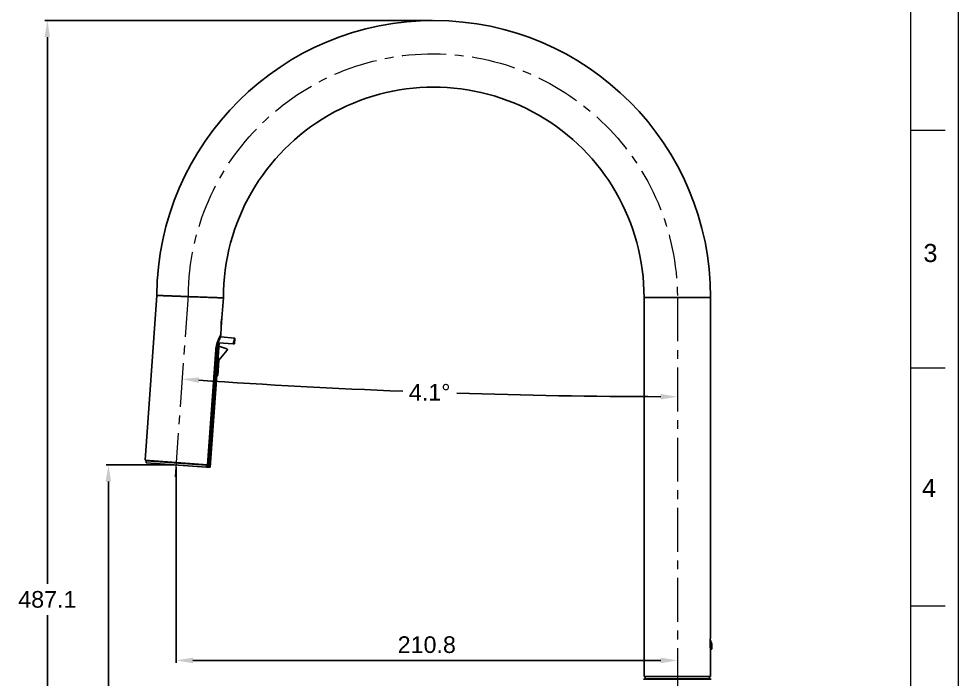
# Model space of a CAD drawing. Header units: inches. Extents: x 6332 to 6926, y -3179 to -2339.
# Drawn here: x 6530.5 to 6925.7, y -2790 to -2512.2 of the extents above; entities that cross this region are included whole.
import ezdxf

# ---------------------------------------------------------------- set-up
doc = ezdxf.new("R2010")
doc.units = ezdxf.units.IN
doc.header["$LTSCALE"] = 4.84
doc.header["$MEASUREMENT"] = 0
doc.header["$PDMODE"] = 3
doc.header["$PDSIZE"] = 0.3125
doc.linetypes.add('CENTERX2', pattern=[20.32, 12.7, -2.54, 2.54, -2.54])
doc.layers.get('0').update_dxf_attribs({"linetype": 'CONTINUOUS', "lineweight": 13})
doc.layers.get('Defpoints').update_dxf_attribs({"color": 3, "linetype": 'CONTINUOUS'})
doc.layers.add('CENTER', color=1, linetype='CENTERX2', lineweight=15)
doc.styles.get("Standard").update_dxf_attribs({"font": 'arial.ttf'})
doc.dimstyles.new('사본(2) DIMSTYLE_1', dxfattribs={"dimtxt": 7, "dimasz": 7, "dimexe": 1, "dimexo": 1, "dimgap": 3, "dimtad": 1, "dimtih": 1, "dimtoh": 1, "dimdec": 1, "dimdsep": 46, "dimtxsty": 'Standard', "dimcen": 0, "dimclrd": 3, "dimclre": 3, "dimclrt": 4, "dimadec": 1, "dimazin": 0, "dimtp": 0.3, "dimtm": 0.3, "dimtfac": 1, "dimtdec": 1, "dimtofl": 0, "dimtmove": 0, "dimatfit": 3, "dimfxl": 1, "dimtolj": 1, "dimtzin": 0, "dimarcsym": 0})

# ---------------------------------------------------------------- blocks, each defined once
blk = doc.blocks.new('*D31')
at = {"color": 3, "lineweight": -2, "transparency": 16777216}
for p, q in [((6704.47, -2512.93), (6541.49, -2512.93)), ((6542.49, -2519.93), (6542.49, -2749.9)), ((6542.49, -2993.03), (6542.49, -2763.05)), ((6777.79, -3000.03), (6541.49, -3000.03))]:
    blk.add_line(p, q, dxfattribs=at)
at = {"color": 3, "transparency": 16777216}
for points in [[(6541.32, -2519.93), (6543.65, -2519.93), (6542.49, -2512.93)], [(6541.32, -2993.03), (6543.65, -2993.03), (6542.49, -3000.03)]]:
    blk.add_solid(points, dxfattribs=at)
at = {"layer": 'Defpoints', "color": 0, "transparency": 16777216}
for p in [(6705.47, -2512.93), (6542.49, -3000.03), (6778.79, -3000.03)]:
    blk.add_point(p, dxfattribs=at)
at = {"color": 4, "transparency": 16777216, "insert": (6542.49, -2756.48), "char_height": 7, "attachment_point": 5}
blk.add_mtext('\\A1;487.1', dxfattribs=at)
blk = doc.blocks.new('*D32')
at = {"color": 3, "lineweight": -2, "transparency": 16777216}
for start, end in [(266.04152, 267.72846), (268.17547, 269.86243)]:
    blk.add_arc((6807.54, 244.3), 2915.49, start, end, dxfattribs=at)
at = {"color": 3, "transparency": 16777216}
for points in [[(6606.19, -2665.4), (6606.35, -2663.07), (6599.29, -2663.74)], [(6800.54, -2670.02), (6800.54, -2672.35), (6807.54, -2671.19)]]:
    blk.add_solid(points, dxfattribs=at)
at = {"layer": 'Defpoints', "color": 0, "transparency": 16777216}
for p in [(6601.81, -2628.62), (6807.54, -2629.43), (6668.64, -2667.88), (6596.35, -2704.86), (6807.54, -3136.73)]:
    blk.add_point(p, dxfattribs=at)
at = {"color": 4, "transparency": 16777216, "insert": (6703.35, -2669.33), "char_height": 7, "attachment_point": 5}
blk.add_mtext('\\A1;4.1°', dxfattribs=at)
blk = doc.blocks.new('*D33')
at = {"color": 3, "lineweight": -2, "transparency": 16777216}
for p, q in [((6596.7, -2700.87), (6596.7, -2783.12)), ((6603.7, -2782.12), (6800.54, -2782.12))]:
    blk.add_line(p, q, dxfattribs=at)
at = {"color": 3, "transparency": 16777216}
for points in [[(6603.7, -2780.95), (6603.7, -2783.29), (6596.7, -2782.12)], [(6800.54, -2780.95), (6800.54, -2783.29), (6807.54, -2782.12)]]:
    blk.add_solid(points, dxfattribs=at)
at = {"layer": 'Defpoints', "color": 0, "transparency": 16777216}
for p in [(6596.7, -2699.87), (6807.54, -2782.12), (6807.54, -2782.12)]:
    blk.add_point(p, dxfattribs=at)
at = {"color": 4, "transparency": 16777216, "insert": (6702.12, -2775.54), "char_height": 7, "attachment_point": 5}
blk.add_mtext('\\A1;210.8', dxfattribs=at)
blk = doc.blocks.new('*D34')
at = {"color": 3, "lineweight": -2, "transparency": 16777216}
for p, q in [((6595.7, -2699.87), (6567.17, -2699.87)), ((6568.17, -2706.87), (6568.17, -2843.37)), ((6568.17, -2993.03), (6568.17, -2856.52)), ((6595.7, -3000.03), (6567.17, -3000.03))]:
    blk.add_line(p, q, dxfattribs=at)
at = {"color": 3, "transparency": 16777216}
for points in [[(6567, -2706.87), (6569.34, -2706.87), (6568.17, -2699.87)], [(6567, -2993.03), (6569.34, -2993.03), (6568.17, -3000.03)]]:
    blk.add_solid(points, dxfattribs=at)
at = {"layer": 'Defpoints', "color": 0, "transparency": 16777216}
for p in [(6596.7, -2699.87), (6568.17, -3000.03), (6596.7, -3000.03)]:
    blk.add_point(p, dxfattribs=at)
at = {"color": 4, "transparency": 16777216, "insert": (6568.17, -2849.95), "char_height": 7, "attachment_point": 5}
blk.add_mtext('\\A1;300.2', dxfattribs=at)

msp = doc.modelspace()

# ---------------------------------------------------------------- linework, layer by layer
at = {"color": 7, "linetype": 'Continuous'}
for p, q in [((6925.69, -2339.1), (6925.69, -3179.1)), ((6905.69, -3159.1), (6905.69, -2359.1)), ((6905.69, -2559.1), (6920.22, -2559.1)), ((6905.69, -2659.1), (6920.22, -2659.1)), ((6905.69, -2759.1), (6920.22, -2759.1))]:
    msp.add_line(p, q, dxfattribs=at)
at = {"lineweight": -3, "extrusion": (-1, -2.22045e-16, 0)}
for p, q in [((6588.54, -2628.57), (6583.58, -2697.93)), ((6616.54, -2629.61), (6615.94, -2637.94)), ((6793.54, -2788.93), (6793.54, -2629.43)), ((6821.54, -2629.43), (6793.54, -2629.43)), ((6821.54, -2629.43), (6821.54, -2772.18)), ((6615.65, -2642.02), (6615.93, -2638.13)), ((6615.43, -2645.07), (6615.64, -2642.22)), ((6615.36, -2646.06), (6615.43, -2645.07)), ((6621.35, -2646.49), (6615.36, -2646.06)), ((6621.17, -2648.99), (6621.35, -2646.49)), ((6609.91, -2699.81), (6613.37, -2651.44)), ((6609.96, -2700.82), (6613.52, -2651.2)), ((6610.41, -2700.85), (6613.97, -2651.23)), ((6614.08, -2650.99), (6610.51, -2700.86)), ((6614.74, -2648.53), (6610.99, -2700.89)), ((6614.5, -2648.51), (6620.69, -2648.95)), ((6614.63, -2649.99), (6618.06, -2651.08)), ((6618.2, -2651.56), (6614.66, -2655.82)), ((6620.69, -2648.95), (6621.17, -2648.99)), ((6614.66, -2655.82), (6614.2, -2662.24)), ((6614.2, -2662.24), (6613.76, -2662.21)), ((6583.58, -2697.93), (6609.91, -2699.81)), ((6584.06, -2698.16), (6584, -2698.96)), ((6609.4, -2700.78), (6584, -2698.96)), ((6609.46, -2699.98), (6584.06, -2698.16)), ((6584.37, -2697.98), (6584.36, -2698.18)), ((6597.54, -2698.93), (6597.53, -2699.13)), ((6609.12, -2699.96), (6609.14, -2699.76)), ((6609.46, -2699.98), (6609.4, -2700.78)), ((6609.4, -2700.78), (6609.96, -2700.82)), ((6609.96, -2700.82), (6610.41, -2700.85)), ((6610.41, -2700.85), (6610.51, -2700.86)), ((6610.99, -2700.89), (6610.51, -2700.86)), ((6821.49, -2777.43), (6821.84, -2777.43)), ((6821.54, -2788.93), (6821.54, -2777.68)), ((6821.84, -2777.43), (6821.84, -2775.19)), ((6822.04, -2777.23), (6822.04, -2775.17)), ((6807.54, -2790.03), (6793.29, -2790.03)), ((6821.54, -2788.93), (6793.54, -2788.93)), ((6794.05, -2789.93), (6794.05, -2788.93)), ((6794.05, -2789.93), (6821.04, -2789.93)), ((6795.19, -2789.93), (6795.19, -2790.03)), ((6807.54, -2789.93), (6807.54, -2790.03)), ((6807.54, -2790.03), (6821.79, -2790.03)), ((6819.89, -2790.03), (6819.89, -2789.93)), ((6821.04, -2789.93), (6821.04, -2788.93))]:
    msp.add_line(p, q, dxfattribs=at)
at = {"lineweight": -3, "extrusion": (0, 0, -1)}
for radius, start in [(116.5, 0.4226), (88.5, 359.8812)]:
    msp.add_arc((-6705.04, -2629.43), radius, start, 180, dxfattribs=at)
at = {"lineweight": -3}
for centre, radius, start, end in [((6617.97, -2651.37), 0.3, 320.2486, 72.3808), ((6821.84, -2777.23), 0.2, 270, 0), ((6821.84, -2775.17), 0.2, 0, 22.3323)]:
    msp.add_arc(centre, radius, start, end, dxfattribs=at)
msp.add_ellipse((6821.84, -2775.17), major_axis=(-0.2, 0), ratio=0.104082, start_param=1.570796, end_param=3.141818, dxfattribs=at)
for points, knots in [([(6588.54, -2628.57), (6588.54, -2628.57), (6588.57, -2628.57), (6588.65, -2628.57), (6588.72, -2628.57), (6588.9, -2628.58), (6589.01, -2628.59), (6589.18, -2628.59), (6589.23, -2628.59), (6589.28, -2628.6), (6589.32, -2628.6), (6589.34, -2628.6), (6589.44, -2628.6), (6589.52, -2628.61), (6589.78, -2628.62), (6589.98, -2628.62), (6590.41, -2628.64), (6590.64, -2628.65), (6591.02, -2628.66), (6591.16, -2628.67), (6591.36, -2628.68), (6591.43, -2628.68), (6591.57, -2628.69), (6591.64, -2628.69), (6592.01, -2628.7), (6592.32, -2628.72), (6592.96, -2628.74), (6593.3, -2628.75), (6594, -2628.78), (6594.37, -2628.79), (6594.85, -2628.81), (6594.95, -2628.82), (6595.09, -2628.82), (6595.14, -2628.82), (6595.24, -2628.83), (6595.48, -2628.84), (6595.73, -2628.85), (6596.34, -2628.87), (6597.16, -2628.9), (6598.02, -2628.93), (6598.68, -2628.96), (6598.9, -2628.97), (6599.23, -2628.98), (6599.35, -2628.99), (6599.57, -2628.99), (6599.69, -2629), (6600.25, -2629.02), (6600.7, -2629.04), (6601.39, -2629.06), (6601.62, -2629.07), (6601.96, -2629.08), (6602.14, -2629.09), (6602.32, -2629.1), (6602.4, -2629.1), (6602.43, -2629.1), (6602.44, -2629.1), (6602.45, -2629.1), (6602.48, -2629.1), (6602.51, -2629.1), (6602.54, -2629.11)], [0, 0, 0, 0, 0.0625, 0.0625, 0.125, 0.125, 0.1875, 0.1875, 0.203125, 0.210937, 0.210937, 0.21875, 0.21875, 0.25, 0.25, 0.3125, 0.3125, 0.375, 0.375, 0.40625, 0.40625, 0.421875, 0.421875, 0.4375, 0.4375, 0.5, 0.5, 0.5625, 0.5625, 0.625, 0.625, 0.640625, 0.640625, 0.648437, 0.648437, 0.65625, 0.6875, 0.6875, 0.75, 0.8125, 0.8125, 0.84375, 0.84375, 0.859375, 0.859375, 0.875, 0.875, 0.9375, 0.9375, 0.96875, 0.96875, 0.984375, 0.992187, 0.994141, 0.995117, 0.995117, 0.996094, 0.996094, 1, 1, 1, 1]), ([(6602.54, -2629.11), (6602.57, -2629.11), (6602.6, -2629.11), (6602.63, -2629.11), (6602.64, -2629.11), (6602.65, -2629.11), (6602.68, -2629.11), (6602.76, -2629.11), (6602.94, -2629.12), (6603.34, -2629.14), (6603.69, -2629.15), (6604.37, -2629.17), (6604.82, -2629.19), (6605.72, -2629.22), (6606.16, -2629.24), (6606.82, -2629.26), (6607.04, -2629.27), (6607.47, -2629.29), (6607.69, -2629.3), (6608.32, -2629.32), (6608.74, -2629.33), (6609.54, -2629.36), (6609.93, -2629.38), (6610.5, -2629.4), (6610.69, -2629.4), (6610.97, -2629.41), (6611.1, -2629.42), (6611.24, -2629.42), (6611.33, -2629.43), (6611.38, -2629.43), (6611.78, -2629.44), (6612.12, -2629.45), (6612.76, -2629.48), (6613.07, -2629.49), (6613.65, -2629.51), (6613.92, -2629.52), (6614.24, -2629.53), (6614.3, -2629.53), (6614.43, -2629.54), (6614.49, -2629.54), (6614.67, -2629.54), (6614.78, -2629.55), (6615.1, -2629.56), (6615.49, -2629.57), (6615.8, -2629.58), (6616, -2629.59), (6616.06, -2629.59), (6616.15, -2629.6), (6616.17, -2629.6), (6616.21, -2629.6), (6616.22, -2629.6), (6616.25, -2629.6), (6616.26, -2629.6), (6616.36, -2629.6), (6616.43, -2629.61), (6616.52, -2629.61), (6616.54, -2629.61), (6616.54, -2629.61)], [0, 0, 0, 0, 0.003906, 0.003906, 0.004883, 0.004883, 0.005859, 0.007812, 0.015625, 0.03125, 0.0625, 0.0625, 0.125, 0.125, 0.1875, 0.1875, 0.21875, 0.21875, 0.25, 0.25, 0.3125, 0.3125, 0.375, 0.375, 0.40625, 0.40625, 0.421875, 0.429687, 0.429687, 0.4375, 0.4375, 0.5, 0.5, 0.5625, 0.5625, 0.625, 0.625, 0.640625, 0.640625, 0.65625, 0.65625, 0.6875, 0.6875, 0.75, 0.8125, 0.8125, 0.84375, 0.84375, 0.859375, 0.859375, 0.867188, 0.867188, 0.875, 0.875, 0.9375, 0.9375, 1, 1, 1, 1]), ([(6615.62, -2640.07), (6615.63, -2640), (6615.64, -2639.86), (6615.66, -2639.65), (6615.67, -2639.51), (6615.68, -2639.43), (6615.69, -2639.41), (6615.69, -2639.38), (6615.69, -2639.36), (6615.7, -2639.31), (6615.7, -2639.28), (6615.72, -2639.12), (6615.74, -2639), (6615.77, -2638.85), (6615.77, -2638.82), (6615.78, -2638.77), (6615.78, -2638.74), (6615.8, -2638.66), (6615.82, -2638.56), (6615.84, -2638.42), (6615.86, -2638.33), (6615.87, -2638.27), (6615.87, -2638.26), (6615.88, -2638.22), (6615.88, -2638.2), (6615.9, -2638.15), (6615.91, -2638.09), (6615.92, -2638.05), (6615.92, -2638.02), (6615.93, -2638.01), (6615.93, -2637.99), (6615.93, -2637.98), (6615.94, -2637.96), (6615.94, -2637.94), (6615.94, -2637.94), (6615.94, -2637.94)], [0, 0, 0, 0, 0.06252, 0.125039, 0.187559, 0.187559, 0.203188, 0.203188, 0.218818, 0.218818, 0.250078, 0.250078, 0.375117, 0.375117, 0.406377, 0.406377, 0.437637, 0.437637, 0.500156, 0.562676, 0.625195, 0.625195, 0.656455, 0.656455, 0.687715, 0.687715, 0.750234, 0.812754, 0.812754, 0.844014, 0.844014, 0.875273, 0.875273, 0.937793, 1, 1, 1, 1]), ([(6615.65, -2640.07), (6615.66, -2639.94), (6615.67, -2639.81), (6615.69, -2639.63), (6615.7, -2639.57), (6615.71, -2639.48), (6615.71, -2639.45), (6615.72, -2639.39), (6615.72, -2639.36), (6615.74, -2639.21), (6615.76, -2639.1), (6615.78, -2638.97), (6615.78, -2638.94), (6615.79, -2638.89), (6615.79, -2638.86), (6615.8, -2638.79), (6615.81, -2638.74), (6615.84, -2638.61), (6615.85, -2638.53), (6615.87, -2638.44), (6615.87, -2638.43), (6615.88, -2638.39), (6615.88, -2638.38), (6615.89, -2638.33), (6615.9, -2638.28), (6615.91, -2638.24), (6615.91, -2638.21), (6615.92, -2638.2), (6615.92, -2638.18), (6615.92, -2638.18), (6615.93, -2638.15), (6615.93, -2638.13), (6615.93, -2638.13), (6615.93, -2638.13), (6615.93, -2638.13)], [0, 0, 0, 0, 0.124981, 0.124981, 0.187472, 0.187472, 0.218717, 0.218717, 0.249963, 0.249963, 0.374944, 0.374944, 0.406189, 0.406189, 0.437435, 0.437435, 0.499925, 0.499925, 0.624907, 0.624907, 0.656152, 0.656152, 0.687397, 0.687397, 0.749888, 0.812378, 0.812378, 0.843624, 0.843624, 0.874869, 0.874869, 0.99985, 0.99985, 1, 1, 1, 1]), ([(6615.94, -2637.94), (6615.94, -2637.94), (6615.94, -2637.94), (6615.94, -2637.96), (6615.93, -2637.97)], [0, 0, 0, 0, 0.51533, 1, 1, 1, 1]), ([(6615.64, -2642.22), (6615.64, -2642.22), (6615.64, -2642.22), (6615.63, -2642.19), (6615.63, -2642.15), (6615.63, -2642.13), (6615.63, -2642.12), (6615.63, -2642.11), (6615.63, -2642.1), (6615.63, -2642.09), (6615.62, -2642.07), (6615.62, -2642), (6615.62, -2641.94), (6615.61, -2641.84), (6615.61, -2641.82), (6615.61, -2641.78), (6615.61, -2641.76), (6615.6, -2641.69), (6615.6, -2641.59), (6615.59, -2641.44), (6615.59, -2641.32), (6615.59, -2641.24), (6615.59, -2641.21), (6615.59, -2641.14), (6615.59, -2641.11), (6615.59, -2641.02), (6615.59, -2640.89), (6615.59, -2640.76), (6615.59, -2640.66), (6615.6, -2640.63), (6615.6, -2640.56), (6615.6, -2640.52), (6615.6, -2640.42), (6615.61, -2640.28), (6615.62, -2640.14), (6615.62, -2640.07)], [0, 0, 0, 0, 0.0625, 0.125, 0.1875, 0.1875, 0.203125, 0.203125, 0.21875, 0.21875, 0.25, 0.25, 0.375, 0.375, 0.40625, 0.40625, 0.4375, 0.4375, 0.5, 0.5625, 0.625, 0.625, 0.65625, 0.65625, 0.6875, 0.6875, 0.75, 0.8125, 0.8125, 0.84375, 0.84375, 0.875, 0.875, 0.9375, 1, 1, 1, 1]), ([(6615.65, -2642.02), (6615.65, -2642.02), (6615.65, -2642.02), (6615.65, -2642.01), (6615.65, -2642.01), (6615.65, -2642.01), (6615.65, -2642), (6615.65, -2641.99), (6615.65, -2641.96), (6615.64, -2641.92), (6615.64, -2641.86), (6615.64, -2641.85), (6615.64, -2641.82), (6615.64, -2641.81), (6615.64, -2641.76), (6615.63, -2641.7), (6615.63, -2641.62), (6615.63, -2641.56), (6615.63, -2641.54), (6615.62, -2641.5), (6615.62, -2641.47), (6615.62, -2641.36), (6615.62, -2641.26), (6615.62, -2641.1), (6615.62, -2641.05), (6615.62, -2640.96), (6615.62, -2640.93), (6615.62, -2640.88), (6615.62, -2640.85), (6615.62, -2640.7), (6615.63, -2640.58), (6615.63, -2640.42), (6615.63, -2640.39), (6615.64, -2640.33), (6615.64, -2640.29), (6615.64, -2640.2), (6615.65, -2640.13), (6615.65, -2640.07)], [0, 0, 0, 0, 0.061757, 0.061757, 0.077394, 0.077394, 0.093032, 0.124307, 0.124307, 0.249406, 0.249406, 0.28068, 0.28068, 0.311955, 0.311955, 0.374505, 0.437054, 0.437054, 0.468329, 0.468329, 0.499604, 0.499604, 0.624703, 0.624703, 0.687252, 0.687252, 0.718527, 0.718527, 0.749802, 0.749802, 0.874901, 0.874901, 0.906176, 0.906176, 0.93745, 0.93745, 1, 1, 1, 1]), ([(6613.37, -2651.44), (6613.39, -2651.22), (6613.41, -2651), (6613.46, -2650.58), (6613.52, -2650.16), (6613.61, -2649.75), (6613.66, -2649.5), (6613.68, -2649.44), (6613.7, -2649.34), (6613.74, -2649.19), (6613.78, -2649.05), (6613.85, -2648.76), (6613.91, -2648.57), (6614.03, -2648.21), (6614.09, -2648.03), (6614.16, -2647.82), (6614.18, -2647.78), (6614.21, -2647.69), (6614.22, -2647.65), (6614.27, -2647.53), (6614.3, -2647.44), (6614.4, -2647.21), (6614.46, -2647.06), (6614.58, -2646.77), (6614.64, -2646.63), (6614.73, -2646.44), (6614.76, -2646.38), (6614.81, -2646.28), (6614.82, -2646.25), (6614.85, -2646.19), (6614.86, -2646.16), (6614.93, -2646.02), (6614.98, -2645.92), (6615.08, -2645.72), (6615.13, -2645.63), (6615.21, -2645.48), (6615.25, -2645.41), (6615.29, -2645.33), (6615.3, -2645.32), (6615.31, -2645.29), (6615.32, -2645.27), (6615.34, -2645.23), (6615.35, -2645.21), (6615.39, -2645.15), (6615.4, -2645.12), (6615.43, -2645.08), (6615.43, -2645.07), (6615.43, -2645.07)], [0, 0, 0, 0, 0.0625, 0.0625, 0.125, 0.1875, 0.1875, 0.203125, 0.203125, 0.21875, 0.25, 0.25, 0.3125, 0.3125, 0.375, 0.375, 0.390625, 0.390625, 0.40625, 0.40625, 0.4375, 0.4375, 0.5, 0.5, 0.5625, 0.5625, 0.59375, 0.59375, 0.609375, 0.609375, 0.625, 0.625, 0.6875, 0.6875, 0.75, 0.75, 0.8125, 0.8125, 0.828125, 0.828125, 0.84375, 0.84375, 0.875, 0.875, 0.9375, 0.9375, 1, 1, 1, 1]), ([(6613.52, -2651.2), (6613.53, -2650.99), (6613.55, -2650.78), (6613.6, -2650.37), (6613.66, -2649.97), (6613.74, -2649.57), (6613.79, -2649.33), (6613.8, -2649.28), (6613.82, -2649.19), (6613.86, -2649.04), (6613.89, -2648.9), (6613.97, -2648.62), (6614.02, -2648.44), (6614.13, -2648.09), (6614.18, -2647.92), (6614.25, -2647.72), (6614.27, -2647.68), (6614.3, -2647.59), (6614.31, -2647.55), (6614.36, -2647.43), (6614.38, -2647.36), (6614.47, -2647.13), (6614.53, -2646.98), (6614.64, -2646.71), (6614.7, -2646.57), (6614.78, -2646.39), (6614.81, -2646.33), (6614.85, -2646.24), (6614.86, -2646.21), (6614.89, -2646.15), (6614.9, -2646.12), (6614.97, -2645.98), (6615.02, -2645.88), (6615.11, -2645.7), (6615.15, -2645.61), (6615.23, -2645.46), (6615.26, -2645.39), (6615.3, -2645.32), (6615.31, -2645.31), (6615.32, -2645.28), (6615.33, -2645.27), (6615.35, -2645.23), (6615.36, -2645.21), (6615.39, -2645.15), (6615.42, -2645.09), (6615.43, -2645.07), (6615.43, -2645.07), (6615.43, -2645.07), (6615.43, -2645.07)], [0, 0, 0, 0, 0.062411, 0.062411, 0.124822, 0.187233, 0.187233, 0.202836, 0.202836, 0.218438, 0.249644, 0.249644, 0.312055, 0.312055, 0.374466, 0.374466, 0.390068, 0.390068, 0.405671, 0.405671, 0.436876, 0.436876, 0.499287, 0.499287, 0.561698, 0.561698, 0.592904, 0.592904, 0.608507, 0.608507, 0.624109, 0.624109, 0.68652, 0.68652, 0.748931, 0.748931, 0.811342, 0.811342, 0.826945, 0.826945, 0.842547, 0.842547, 0.873753, 0.873753, 0.936164, 0.998575, 0.998575, 1, 1, 1, 1]), ([(6615.36, -2646.06), (6615.36, -2646.06), (6615.36, -2646.07), (6615.36, -2646.07), (6615.36, -2646.07), (6615.35, -2646.08), (6615.35, -2646.08), (6615.34, -2646.11), (6615.33, -2646.13), (6615.3, -2646.2), (6615.28, -2646.24), (6615.24, -2646.33), (6615.21, -2646.39), (6615.18, -2646.47), (6615.17, -2646.49), (6615.16, -2646.52), (6615.14, -2646.58), (6615.11, -2646.63), (6615.06, -2646.75), (6615.03, -2646.84), (6614.95, -2647.02), (6614.91, -2647.12), (6614.86, -2647.25), (6614.85, -2647.28), (6614.83, -2647.33), (6614.82, -2647.36), (6614.79, -2647.45), (6614.77, -2647.5), (6614.71, -2647.68), (6614.67, -2647.8), (6614.58, -2648.06), (6614.54, -2648.19), (6614.48, -2648.4), (6614.46, -2648.47), (6614.42, -2648.62), (6614.4, -2648.69), (6614.34, -2648.91), (6614.3, -2649.07), (6614.23, -2649.38), (6614.2, -2649.54), (6614.14, -2649.86), (6614.11, -2650.02), (6614.08, -2650.24), (6614.07, -2650.28), (6614.06, -2650.36), (6614.05, -2650.41), (6614.04, -2650.53), (6614.02, -2650.62), (6614, -2650.88), (6613.98, -2651.05), (6613.97, -2651.23)], [0, 0, 0, 0, 0.030783, 0.030783, 0.046415, 0.046415, 0.062048, 0.062048, 0.124578, 0.124578, 0.187108, 0.187108, 0.249638, 0.249638, 0.265271, 0.265271, 0.280903, 0.312169, 0.312169, 0.374699, 0.374699, 0.437229, 0.437229, 0.452861, 0.452861, 0.468494, 0.468494, 0.499759, 0.499759, 0.562289, 0.562289, 0.624819, 0.624819, 0.656084, 0.656084, 0.687349, 0.687349, 0.749879, 0.749879, 0.81241, 0.81241, 0.87494, 0.87494, 0.890572, 0.890572, 0.906205, 0.906205, 0.93747, 0.93747, 1, 1, 1, 1]), ([(6620.69, -2648.95), (6620.73, -2648.76), (6620.77, -2648.59), (6620.85, -2648.25), (6620.89, -2648.09), (6620.95, -2647.86), (6620.96, -2647.79), (6620.99, -2647.68), (6621, -2647.64), (6621.02, -2647.58), (6621.03, -2647.54), (6621.07, -2647.38), (6621.11, -2647.26), (6621.17, -2647.05), (6621.2, -2646.95), (6621.23, -2646.86), (6621.23, -2646.85), (6621.24, -2646.83), (6621.24, -2646.82), (6621.25, -2646.79), (6621.27, -2646.74), (6621.28, -2646.69), (6621.31, -2646.61), (6621.32, -2646.56), (6621.34, -2646.52), (6621.34, -2646.51), (6621.34, -2646.5), (6621.34, -2646.5), (6621.35, -2646.49), (6621.35, -2646.49), (6621.35, -2646.49)], [0, 0, 0, 0, 0.125008, 0.125008, 0.250017, 0.250017, 0.312521, 0.312521, 0.343773, 0.343773, 0.375025, 0.375025, 0.500033, 0.500033, 0.625042, 0.625042, 0.640668, 0.640668, 0.656294, 0.656294, 0.687546, 0.75005, 0.75005, 0.875058, 0.875058, 0.937562, 0.937562, 0.968814, 0.968814, 1, 1, 1, 1]), ([(6614.08, -2650.99), (6614.1, -2650.77), (6614.12, -2650.55), (6614.17, -2650.12), (6614.2, -2649.91), (6614.25, -2649.65), (6614.26, -2649.6), (6614.28, -2649.49), (6614.29, -2649.44), (6614.32, -2649.29), (6614.34, -2649.18), (6614.4, -2648.89), (6614.45, -2648.69), (6614.5, -2648.51)], [0, 0, 0, 0, 0.25, 0.25, 0.5, 0.5, 0.5625, 0.5625, 0.625, 0.625, 0.75, 0.75, 1, 1, 1, 1]), ([(6821.54, -2777.68), (6821.54, -2777.68), (6821.54, -2777.67), (6821.54, -2777.65), (6821.53, -2777.63), (6821.52, -2777.58), (6821.52, -2777.55), (6821.51, -2777.54), (6821.51, -2777.53), (6821.51, -2777.52), (6821.51, -2777.5), (6821.5, -2777.48), (6821.49, -2777.43), (6821.48, -2777.35), (6821.46, -2777.26), (6821.45, -2777.19), (6821.45, -2777.16), (6821.44, -2777.11), (6821.43, -2777.08), (6821.42, -2776.99), (6821.4, -2776.87), (6821.38, -2776.68), (6821.36, -2776.53), (6821.35, -2776.42), (6821.34, -2776.38), (6821.34, -2776.3), (6821.33, -2776.26), (6821.32, -2776.14), (6821.31, -2775.98), (6821.3, -2775.81), (6821.29, -2775.68), (6821.29, -2775.64), (6821.28, -2775.58), (6821.28, -2775.55), (6821.28, -2775.51), (6821.27, -2775.4), (6821.27, -2775.2), (6821.27, -2774.93), (6821.27, -2774.75), (6821.27, -2774.64), (6821.27, -2774.61), (6821.27, -2774.57), (6821.27, -2774.5), (6821.28, -2774.43), (6821.28, -2774.3), (6821.29, -2774.13), (6821.3, -2773.96), (6821.31, -2773.83), (6821.31, -2773.79), (6821.32, -2773.71), (6821.32, -2773.67), (6821.34, -2773.55), (6821.35, -2773.4), (6821.37, -2773.25), (6821.38, -2773.15), (6821.39, -2773.1), (6821.39, -2773.05), (6821.4, -2773.02), (6821.4, -2773), (6821.41, -2772.92), (6821.43, -2772.8), (6821.46, -2772.64), (6821.47, -2772.55), (6821.48, -2772.48), (6821.49, -2772.46), (6821.49, -2772.42), (6821.5, -2772.4), (6821.51, -2772.35), (6821.52, -2772.29), (6821.53, -2772.25), (6821.53, -2772.22), (6821.53, -2772.21), (6821.54, -2772.2), (6821.54, -2772.19), (6821.54, -2772.18), (6821.54, -2772.18), (6821.54, -2772.18)], [0, 0, 0, 0, 0.03125, 0.03125, 0.0625, 0.09375, 0.09375, 0.101562, 0.101562, 0.109375, 0.109375, 0.125, 0.125, 0.15625, 0.1875, 0.1875, 0.203125, 0.203125, 0.21875, 0.21875, 0.25, 0.28125, 0.3125, 0.3125, 0.328125, 0.328125, 0.34375, 0.34375, 0.375, 0.40625, 0.40625, 0.421875, 0.421875, 0.429687, 0.429687, 0.4375, 0.46875, 0.5, 0.53125, 0.53125, 0.539062, 0.539062, 0.546875, 0.5625, 0.5625, 0.59375, 0.625, 0.625, 0.640625, 0.640625, 0.65625, 0.65625, 0.6875, 0.71875, 0.71875, 0.734375, 0.742187, 0.742187, 0.75, 0.75, 0.78125, 0.8125, 0.84375, 0.84375, 0.859375, 0.859375, 0.875, 0.875, 0.90625, 0.9375, 0.9375, 0.953125, 0.953125, 0.96875, 0.96875, 1, 1, 1, 1]), ([(6821.84, -2775.19), (6821.84, -2775.18), (6821.83, -2775.16), (6821.82, -2775.13), (6821.81, -2775.11), (6821.8, -2775.08), (6821.79, -2775.06), (6821.78, -2775.03), (6821.77, -2775), (6821.76, -2774.98), (6821.75, -2774.95), (6821.74, -2774.93), (6821.73, -2774.9), (6821.72, -2774.87), (6821.71, -2774.85), (6821.7, -2774.82), (6821.69, -2774.8), (6821.68, -2774.77), (6821.67, -2774.74), (6821.66, -2774.72), (6821.65, -2774.69), (6821.64, -2774.67), (6821.62, -2774.61), (6821.59, -2774.53), (6821.55, -2774.43), (6821.51, -2774.32), (6821.47, -2774.22), (6821.42, -2774.08), (6821.37, -2773.94), (6821.33, -2773.83), (6821.32, -2773.8)], [0, 0, 0, 0, 0.018295, 0.036591, 0.054888, 0.073186, 0.091484, 0.109783, 0.128083, 0.146383, 0.164684, 0.182986, 0.201289, 0.219592, 0.237896, 0.256201, 0.274506, 0.292812, 0.311119, 0.329427, 0.347736, 0.366045, 0.384355, 0.460182, 0.535992, 0.611784, 0.68756, 0.763322, 0.924629, 1, 1, 1, 1]), ([(6822.02, -2775.09), (6821.96, -2774.94), (6821.84, -2774.64), (6821.66, -2774.2), (6821.49, -2773.8), (6821.39, -2773.54), (6821.34, -2773.42), (6821.33, -2773.41)], [0, 0, 0, 0, 0.244242, 0.488485, 0.732727, 0.976969, 1, 1, 1, 1]), ([(6822.02, -2775.09), (6822.03, -2775.09), (6822.02, -2775.1), (6822, -2775.11), (6821.99, -2775.12), (6821.96, -2775.13), (6821.94, -2775.15), (6821.89, -2775.17), (6821.86, -2775.18), (6821.84, -2775.19)], [0, 0, 0, 0, 0.25, 0.25, 0.5, 0.5, 0.75, 0.75, 1, 1, 1, 1])]:
    msp.add_open_spline(points, degree=3, knots=knots, dxfattribs=at)
at = {"layer": 'CENTER', "ltscale": 0.3}
msp.add_line((6596.35, -2704.86), (6601.81, -2628.62), dxfattribs=at)
at = {"layer": 'CENTER', "ltscale": 0.3, "extrusion": (-1, -2.22045e-16, 0)}
msp.add_line((6807.54, -2629.43), (6807.54, -3136.73), dxfattribs=at)
at = {"layer": 'CENTER', "ltscale": 0.3, "extrusion": (0, 0, -1)}
msp.add_arc((-6704.67, -2629.8), 102.87, 0.6557, 179.7948, dxfattribs=at)

# ---------------------------------------------------------------- texts
at = {"char_height": 7.62, "attachment_point": 5}
for s, insert in [('3', (6914, -2610.78)), ('4', (6913.42, -2709.59))]:
    msp.add_mtext_dynamic_manual_height_columns(s, width=50, gutter_width=12.5, heights=[0], dxfattribs=dict(at, insert=insert))

# ---------------------------------------------------------------- dimensions: what is measured, and where the dimension line sits
at = {"color": 6}
dim = msp.add_linear_dim(base=(6542.49, -3000.03), p1=(6705.47, -2512.93), p2=(6778.79, -3000.03), angle=90, dimstyle='사본(2) DIMSTYLE_1', dxfattribs=at)
dim.commit()
dim.dimension.update_dxf_attribs({"geometry": '*D31', "text_midpoint": (6542.49, -2756.48), "dimtype": 160})
dim = msp.add_angular_dim_2l(base=(6668.64, -2667.88), line1=((6807.54, -2629.43), (6807.54, -3136.73)), line2=((6596.35, -2704.86), (6601.81, -2628.62)), dimstyle='사본(2) DIMSTYLE_1', dxfattribs=at)
dim.commit()
dim.dimension.update_dxf_attribs({"geometry": '*D32', "text_midpoint": (6703.35, -2669.33)})
dim = msp.add_linear_dim(base=(6568.17, -3000.03), p1=(6596.7, -2699.87), p2=(6596.7, -3000.03), angle=90, dimstyle='사본(2) DIMSTYLE_1', dxfattribs=at)
dim.commit()
dim.dimension.update_dxf_attribs({"geometry": '*D34', "text_midpoint": (6568.17, -2849.95)})
dim = msp.add_linear_dim(base=(6807.54, -2782.12), p1=(6596.7, -2699.87), p2=(6807.54, -2782.12), dimstyle='사본(2) DIMSTYLE_1', dxfattribs=at)
dim.commit()
dim.dimension.update_dxf_attribs({"geometry": '*D33', "text_midpoint": (6702.12, -2775.54)})

doc.saveas('drawing.dxf')
